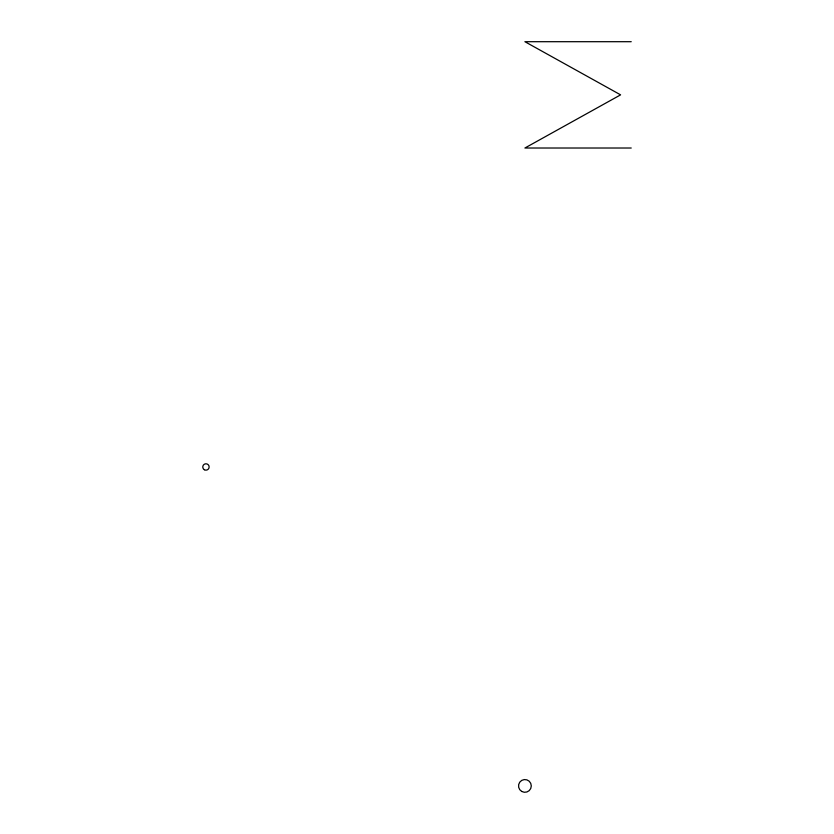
<?xml version="1.0" encoding="UTF-8"?>
<svg xmlns="http://www.w3.org/2000/svg" width="834" height="834" viewBox="0 0 834 834"><rect width="100%" height="100%" fill="white"/><g stroke="black" fill="none" stroke-linecap="round" stroke-linejoin="round"><path stroke-width="1.25" d="M631.234 41.7L524.909 41.7L620.6 94.857L524.909 148.014L631.234 148.014M204.361 469.73A3.19 3.19 0 0 0 209.146 466.967A3.19 3.19 0 0 0 204.361 464.204A3.19 3.19 0 0 0 204.361 469.73M521.719 791.445A6.38 6.38 0 0 0 531.289 785.92A6.38 6.38 0 0 0 521.719 780.395A6.38 6.38 0 0 0 521.719 791.445"/></g></svg>
